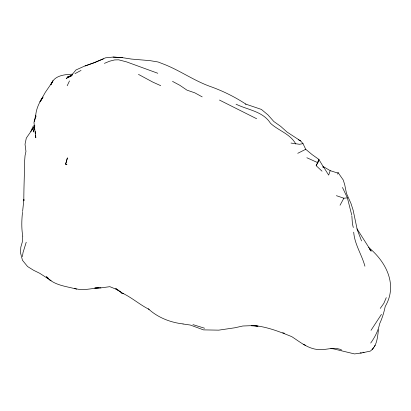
<?xml version="1.0" encoding="UTF-8"?>
<svg xmlns="http://www.w3.org/2000/svg" width="411" height="411" viewBox="0 0 411 411"><rect width="100%" height="100%" fill="white"/><g stroke="black" fill="none" stroke-linecap="round" stroke-linejoin="round"><path stroke-width="0.62" d="M35.67 116.174C35.988 109.352 39.076 102.637 42.908 97.063M22.754 236.181L22.322 241.966L20.812 247.165L20.55 252.919L22.461 260.286L27.604 266.559L33.532 270.248L39.677 273.264L50.106 279.978M22.605 211.511L23.884 199.458L23.838 200.871C23.771 187.976 24.506 175.127 24.547 162.222L25.045 155.661L25.955 151.448L25.035 144.215L26.309 138.081L34.832 125.781M35.69 116.334L35.793 115.142L34.159 121.42M330.187 170.642L328.672 175.091L323.354 166.625L330.187 170.642L337.287 172.923L338.083 172.599L337.693 174.146M378.464 329.648C377.524 337.118 377.051 346.36 370.29 351.128L361.377 352.982L354.539 353.928L333.157 348.79L330.783 348.636M22.507 212.282C21.639 220.132 21.423 228.156 22.718 235.976M22.456 256.649L22.985 252.698L26.222 242.238M34.709 126.835L33.306 131.972L34.791 126.655M65.724 164.02L67.404 157.87L65.626 164.117L66.865 164.724L65.626 164.117M36.045 116.205L33.959 122.504L35.814 137.793L35.649 135.245M71.35 75.984L66.161 78.393L71.242 75.645L75.948 69.978L84.538 66.114L94.314 62.667L105.488 57.833L113.087 57.072L121.528 57.53L131.587 59.081L149.994 60.643L158.096 61.984L165.628 64.917C180.681 71.108 194.192 80.602 209.518 86.212C222.433 90.744 234.568 96.708 245.994 104.214L245.67 104.081L261.381 109.418L267.926 114.864L273.854 121.533L280.662 126.331L286.996 132.023L300.672 140.963L303.025 143.665L305.722 149.296L312.134 154.618L318.828 159.365L317.739 162.658L316.167 165.679L322.008 171.166M41.079 100.161L41.722 98.491M33.445 125.653L30.784 131.52L34.807 125.838M51.262 84.255C54.072 75.357 64.743 74.483 72.68 74.18M386.268 297.631L383.843 303.349L380.232 308.42M52.161 82.683L52.947 80.756L50.687 84.723L52.68 81.578L45.251 92.434L39.918 101.902L43.006 97.356M67.193 85.76L69.49 80.926M316.167 165.679L319.059 159.756L318.828 159.365M340.046 205.228L343.863 198.215L347.393 197.876L351.713 214.979M381.454 314.328L371.025 330.316M370.701 343.072C374.847 337.231 378.259 330.778 379.646 323.693C382.245 318.212 383.997 312.381 385.22 306.447L385.225 306.431C398.002 284.88 386.129 261.843 368.641 247.479M372.058 349.72L373.471 347.68M374.18 346.658L375.197 345.302M121.985 293.007L121.682 293.32L121.337 292.642L115.727 288.522L118.774 290.505M74.977 73.636L81.039 70.425M297.749 153.313L305.722 149.296M104.399 63.366L109.532 61.234L114.577 59.929L118.661 59.821L126.66 61.917L157.798 73.266M94.273 62.683L103.408 58.912M72.346 75.151L67.522 76.908L71.776 75.67M85.118 65.955L94.314 62.667M303.025 143.665L299.403 144.271L291.024 143.064M100.911 287.849C92.095 287.962 83.022 291.317 74.391 288.306M94.869 287.983L98.496 287.9M94.895 287.988L101.049 287.87L109.84 286.673C113.873 288.296 118.183 289.909 121.589 292.611M113.087 57.072L122.684 57.684L117.305 57.334M183.075 323.93C170.401 322.501 157.742 317.549 148.309 308.805M360.149 352.844L361.331 352.987M183.008 323.996L190.278 325.034L203.512 329.884L218.709 330.151L234.861 327.778L242.803 326.005L250.469 325.707L258.062 326.216L251.275 325.358C265.48 326.139 278.776 331.374 291.8 336.666C299.65 341.731 307.192 348.117 316.763 349.407C325.158 350.871 333.634 346.052 341.613 349.977M76.641 289.139C66.228 286.241 53.805 285.465 46.443 276.644L48.318 278.247M362.928 352.186L364.074 352.448M192.975 324.633L204.606 328.225M49.942 280.302L51.134 280.646M122.55 293.182L123.685 293.536M282.711 332.705L284.438 333.259M336.383 195.677L343.863 198.215M306.863 157.742L317.739 162.658L319.059 159.756L323.683 167.411L322.568 166.912M236.058 104.183C247.838 110.009 262.881 111.227 270.489 123.274C278.37 130.652 290.361 133.873 295.792 144.009M303.226 344.305L305.543 345.312M160.722 85.663L152.995 82.21L138.466 74.386M219.448 100.048L256.644 118.733M298.448 139.786L300.672 140.963M172.507 81.378L179.895 85.329L186.943 90.132L194.829 92.845L202.181 96.868M121.337 292.642C131.345 297.096 139.386 304.53 149.147 309.401M119.791 291.163L120.803 291.825M369.535 249.251L371.205 251.162L356.989 228.814M338.083 172.599L343.267 180.018L344.685 184.585L346.494 193.437L350.994 203.517L353.116 210.124L357.257 229.718L361.552 240.908M342.466 187.452L347.393 197.876M364.927 266.205C361.814 254.635 354.549 244.262 353.712 232.179M353.306 227.53L352.427 223.872L351.842 215.826M35.397 131.422L35.567 133.971"/></g></svg>
